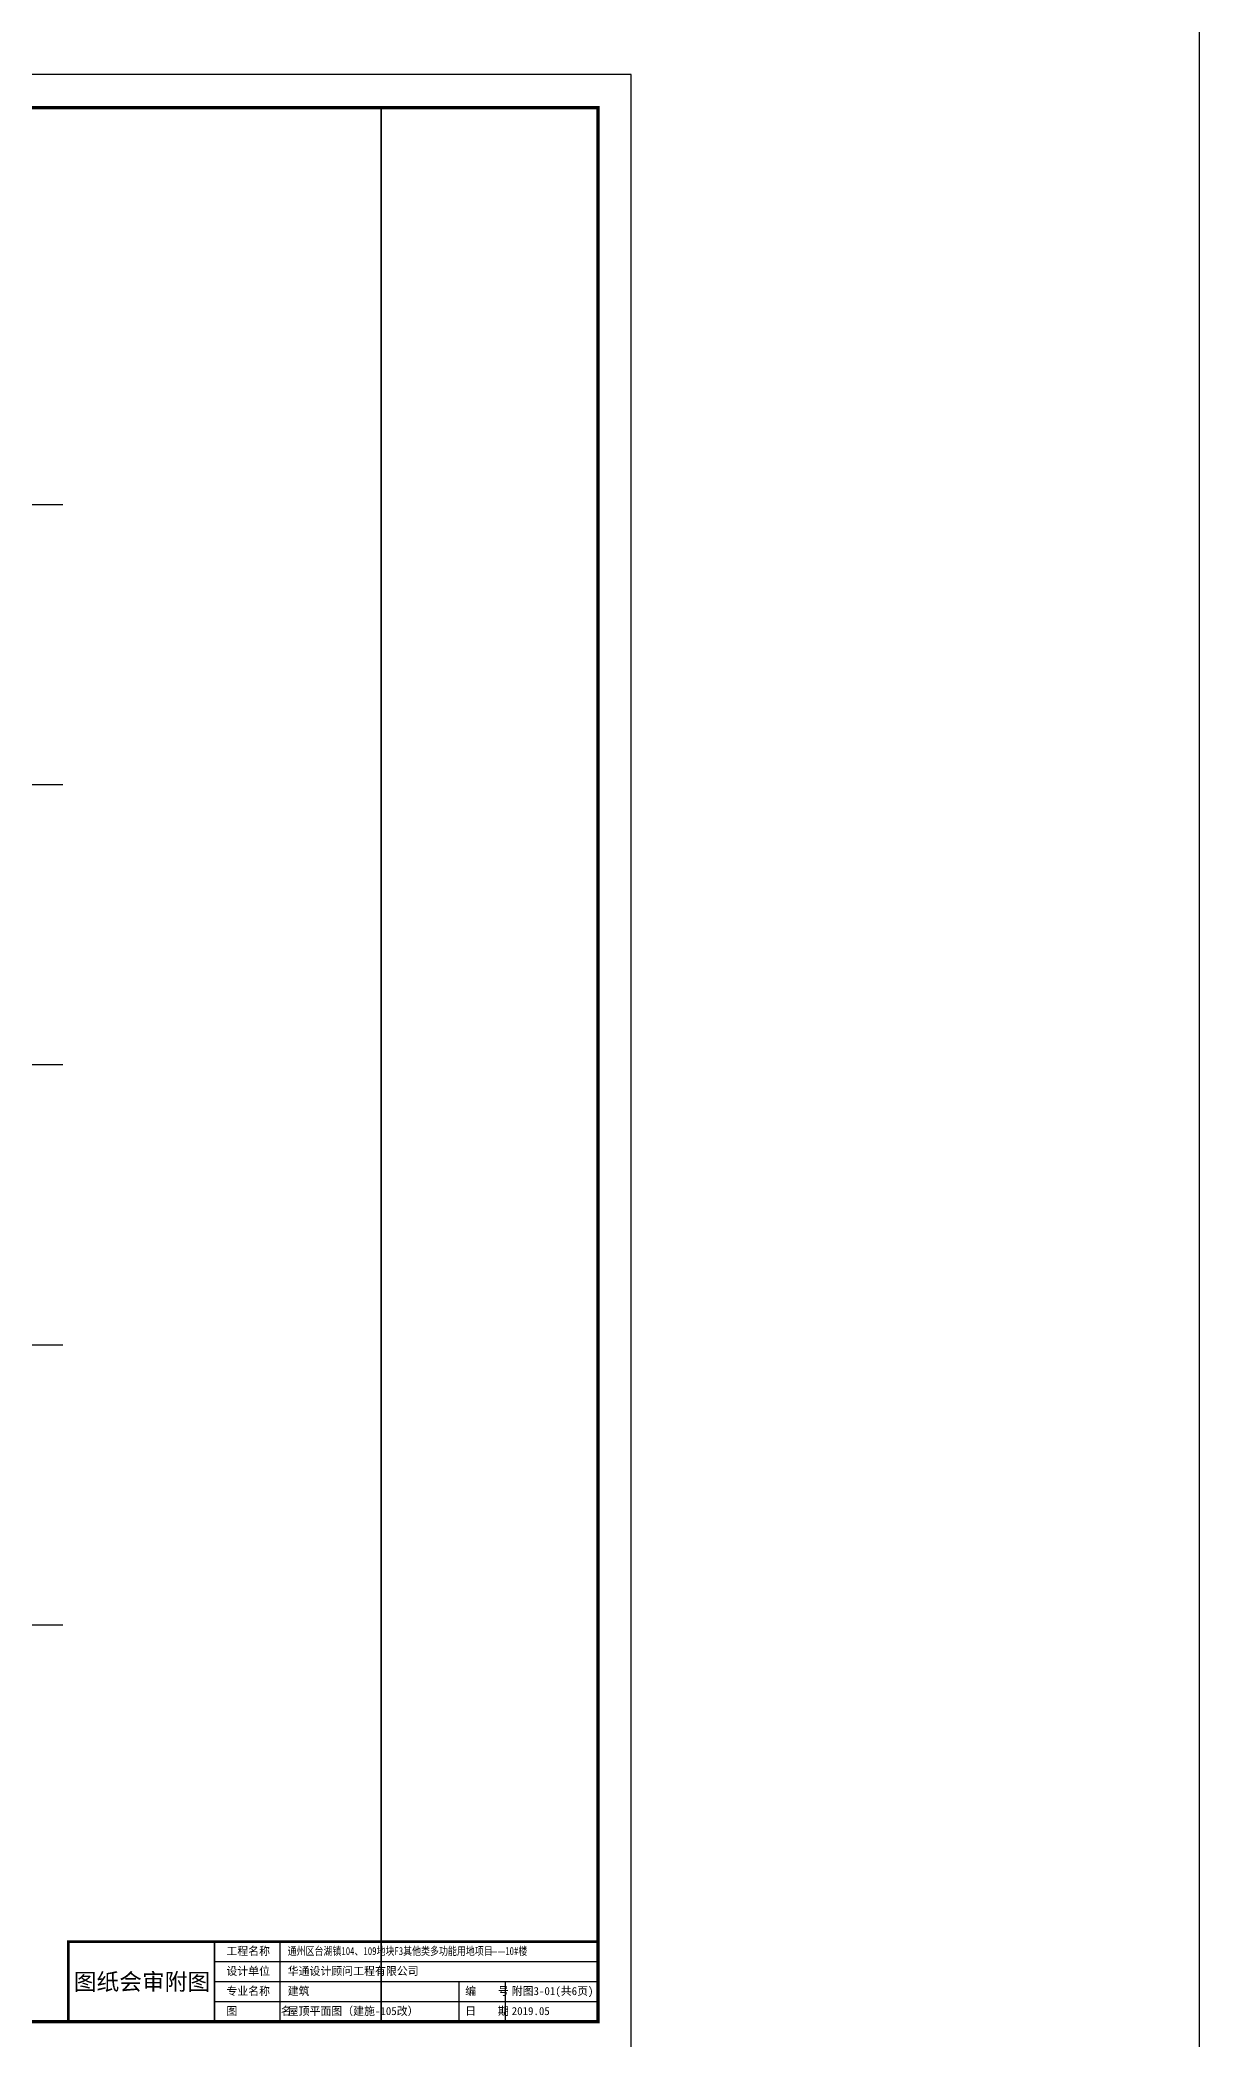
# Model space of a CAD drawing. Extents: x -292644 to 263613, y -713695 to 491457.
# Drawn here: x 47815 to 82585, y 284576 to 344531 of the extents above; entities that cross this region are included whole.
import ezdxf
from ezdxf.enums import TextEntityAlignment as Align
from ezdxf.xclip import XClip

# ---------------------------------------------------------------- set-up
doc = ezdxf.new("R2010")
doc.units = 0
doc.header["$LTSCALE"] = 1000
doc.header["$MEASUREMENT"] = 0
doc.linetypes.add('104-10 轴网$0$DOTE', pattern=[2.42, 2, -0.2, 0.02, -0.2])
doc.linetypes.add('X-104 8#10#平面_t3$0$109-34 轴网$0$L1$0$$AUDIT_BAD_LTYPE1', pattern=[0])
doc.layers.get('0').update_dxf_attribs({"linetype": 'CONTINUOUS'})
doc.layers.get('Defpoints').update_dxf_attribs({"linetype": 'CONTINUOUS'})
doc.layers.add('10#楼幕墙$0$04-不打印_辅助线', color=165, linetype='CONTINUOUS', plot=False)
doc.layers.add('104-10 轴网$0$A_AXIS-轴线', color=36, linetype='104-10 轴网$0$DOTE')
doc.layers.add('X-104 8#10#平面_t3$0$00-图签', color=7, linetype='CONTINUOUS')
doc.styles.add('X-104 8#10#平面_t3$0$华文细黑', font='STXIHEI.TTF', dxfattribs={"height": 10})

# ---------------------------------------------------------------- blocks, each defined once
blk = doc.blocks.new('10#楼幕墙')
at = {"layer": '10#楼幕墙$0$04-不打印_辅助线'}
blk.add_lwpolyline([(-18550, 284100), (65550, 284100), (65550, 343500), (-18550, 343500)], close=True, dxfattribs=at)
blk = doc.blocks.new('104-10 轴网')
at = {"layer": '104-10 轴网$0$A_AXIS-轴线', "linetype": '104-10 轴网$0$DOTE'}
for p, q in [((0, -6500), (0, 40100)), ((8400, -6500), (8400, 40100)), ((16800, -6500), (16800, 40100)), ((25200, -6500), (25200, 40100)), ((33600, -6500), (33600, 40100)), ((42000, -6500), (42000, 40100)), ((120430, 40100), (120430, -6500)), ((128830, 40100), (128830, -6500)), ((137230, 40100), (137230, -6500)), ((145630, 40100), (145630, -6500)), ((154030, 40100), (154030, -6500)), ((162430, 40100), (162430, -6500)), ((-6500, 33600), (48500, 33600)), ((168930, 33600), (113930, 33600)), ((-6500, 25200), (48500, 25200)), ((168930, 25200), (113930, 25200)), ((-6500, 16800), (48500, 16800)), ((168930, 16800), (113930, 16800)), ((-6500, 8400), (48500, 8400)), ((168930, 8400), (113930, 8400)), ((-6500, 0), (48500, 0)), ((168930, 0), (113930, 0))]:
    blk.add_line(p, q, dxfattribs=at)
at = {"layer": 'Defpoints'}
for points in [[(-16050, 45500), (58050, 45500), (58050, -11900), (-16050, -11900)], [(104380, 45500), (178480, 45500), (178480, -11900), (104380, -11900)]]:
    blk.add_lwpolyline(points, close=True, dxfattribs=at)
blk = doc.blocks.new('X-104 8#10#平面_t3$0$trwearew')
for p, q in [((-115, 0), (-115, 24)), ((-115, 24), (0, 24)), ((-115, 24), (0, 24)), ((-115, 24), (-115, 0)), ((-95.28, 0), (-95.28, 24)), ((-115, 18), (0, 18)), ((-115, 12), (0, 12)), ((-115, 12), (0, 12)), ((-41.7, 12), (-41.7, 0)), ((-27.69, 0), (-27.69, 12)), ((-115, 6), (0, 6))]:
    blk.add_line(p, q)
at = {"const_width": 0.8}
blk.add_lwpolyline([(0, 24), (-158.81, 24), (-158.81, 0)], dxfattribs=at)
at = {"style": 'X-104 8#10#平面_t3$0$华文细黑'}
for s, p in [('工程名称', (-111.43, 22.35)), ('设计单位', (-111.43, 16.35)), ('华通设计顾问工程有限公司', (-93.05, 16.35)), ('专业名称', (-111.43, 10.35)), ('编    号', (-39.78, 10.35)), ('图        名', (-111.43, 4.35)), ('日    期', (-39.78, 4.35))]:
    blk.add_text(s, height=2.4, dxfattribs=at).set_placement(p, align=Align.TOP_LEFT)
at = {"insert": (-136.76, 11.67), "char_height": 5, "width": 58.4895, "attachment_point": 5, "style": 'X-104 8#10#平面_t3$0$华文细黑'}
blk.add_mtext('图纸会审附图', dxfattribs=at)
blk = doc.blocks.new('X-104 8#10#平面_t3')
at = {"layer": 'Defpoints', "color": 1}
blk.add_lwpolyline([(-53989, 387679), (82585, 387679), (82585, 284100), (-53989, 284100)], close=True, dxfattribs=at)
at = {"layer": 'X-104 8#10#平面_t3$0$00-图签'}
blk.add_lwpolyline([(-18550, 284100), (65550, 284100), (65550, 343500), (-18550, 343500)], close=True, dxfattribs=at)
at = {"layer": 'X-104 8#10#平面_t3$0$00-图签', "const_width": 100}
blk.add_lwpolyline([(-16050, 285100), (64550, 285100), (64550, 342500), (-16050, 342500)], close=True, dxfattribs=at)
at = {"linetype": 'X-104 8#10#平面_t3$0$109-34 轴网$0$L1$0$$AUDIT_BAD_LTYPE1'}
ref = blk.add_blockref('10#楼幕墙', (0, 0), dxfattribs=at)
XClip(ref).set_block_clipping_path([(-18550, -12900), (65550.0000000001, 343500.0000000001)])
ref = blk.add_blockref('104-10 轴网', (0, 297000), dxfattribs=at)
XClip(ref).set_block_clipping_path([(-16049.9999999999, -11899.9999999999), (58050, 45500.0000000001)])
at = {"xscale": 100, "yscale": 100, "zscale": 100}
blk.add_blockref('X-104 8#10#平面_t3$0$trwearew', (64550, 285100), dxfattribs=at)
at = {"color": 4, "style": 'X-104 8#10#平面_t3$0$华文细黑', "width": 0.8}
blk.add_text('通州区台湖镇104、109地块F3其他类多功能用地项目', height=240, dxfattribs=at).set_placement((55245, 287335), align=Align.TOP_LEFT)
at = {"color": 2, "style": 'X-104 8#10#平面_t3$0$华文细黑', "width": 0.8}
blk.add_text('——10#楼', height=240, dxfattribs=at).set_placement((61306, 287335), align=Align.TOP_LEFT)
at = {"color": 4, "style": 'X-104 8#10#平面_t3$0$华文细黑'}
blk.add_text('华通设计顾问工程有限公司', height=240, dxfattribs=at).set_placement((55245, 286735), align=Align.TOP_LEFT)
at = {"color": 2, "style": 'X-104 8#10#平面_t3$0$华文细黑'}
for s, p in [('建筑', (55245, 286135)), ('附图3-01(共6页)', (61966, 286135)), ('屋顶平面图（建施-105改）', (55245, 285535)), ('2019.05', (61966, 285535))]:
    blk.add_text(s, height=240, dxfattribs=at).set_placement(p, align=Align.TOP_LEFT)

msp = doc.modelspace()

# ---------------------------------------------------------------- block references
msp.add_blockref('X-104 8#10#平面_t3', (0, 0))

doc.saveas('drawing.dxf')
